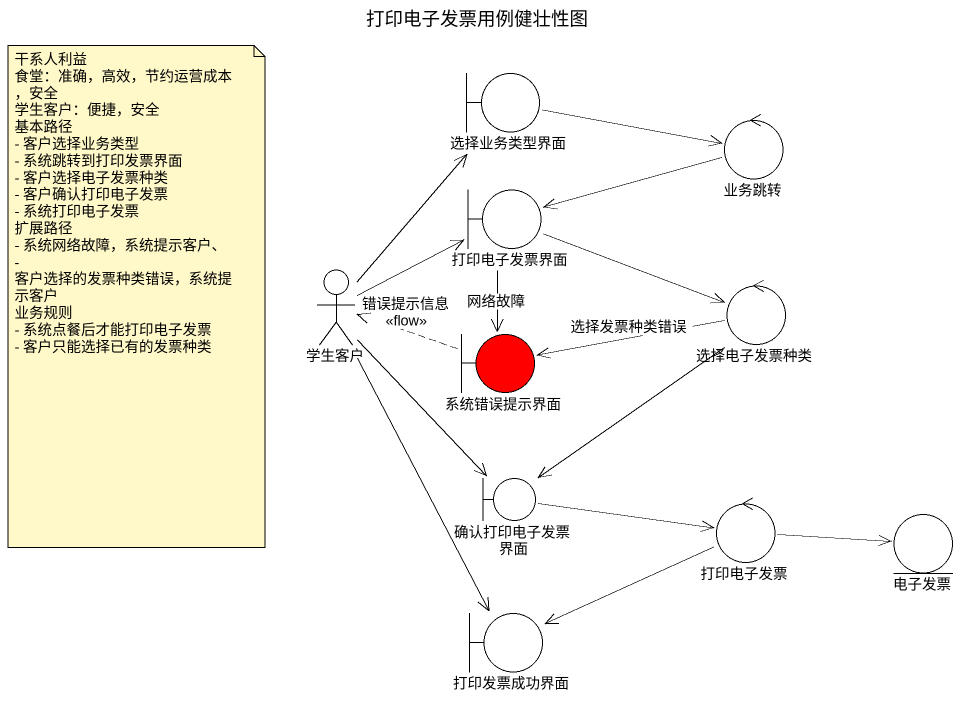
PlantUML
@startuml
title 打印电子发票用例健壮性图
boundary 选择业务类型界面
control 业务跳转
boundary 打印电子发票界面
actor 学生客户
boundary 系统错误提示界面 #FF0000
control 选择电子发票种类
boundary 确认打印电子发票界面
control 打印电子发票
entity 电子发票
boundary 打印发票成功界面
选择业务类型界面 -right-> 业务跳转
业务跳转 -left-> 打印电子发票界面
打印电子发票界面 --> 系统错误提示界面 : 网络故障
打印电子发票界面 -right-> 选择电子发票种类
学生客户 -up-> 选择业务类型界面
学生客户 -right-> 打印电子发票界面
学生客户 --> 确认打印电子发票界面
学生客户 --> 打印发票成功界面
系统错误提示界面 .left.> 学生客户 : 错误提示信息\n<<flow>>
选择电子发票种类 -left-> 系统错误提示界面 : 选择发票种类错误
选择电子发票种类 --> 确认打印电子发票界面
确认打印电子发票界面 -right-> 打印电子发票
打印电子发票 -right-> 电子发票
打印电子发票 -left-> 打印发票成功界面
note as N1
  干系人利益
  食堂：准确，高效，节约运营成本，安全
  学生客户：便捷，安全
  基本路径
  - 客户选择业务类型
  - 系统跳转到打印发票界面
  - 客户选择电子发票种类
  - 客户确认打印电子发票
  - 系统打印电子发票
  扩展路径
  - 系统网络故障，系统提示客户、
  - 客户选择的发票种类错误，系统提示客户
  业务规则
  - 系统点餐后才能打印电子发票
  - 客户只能选择已有的发票种类
end note
@enduml
